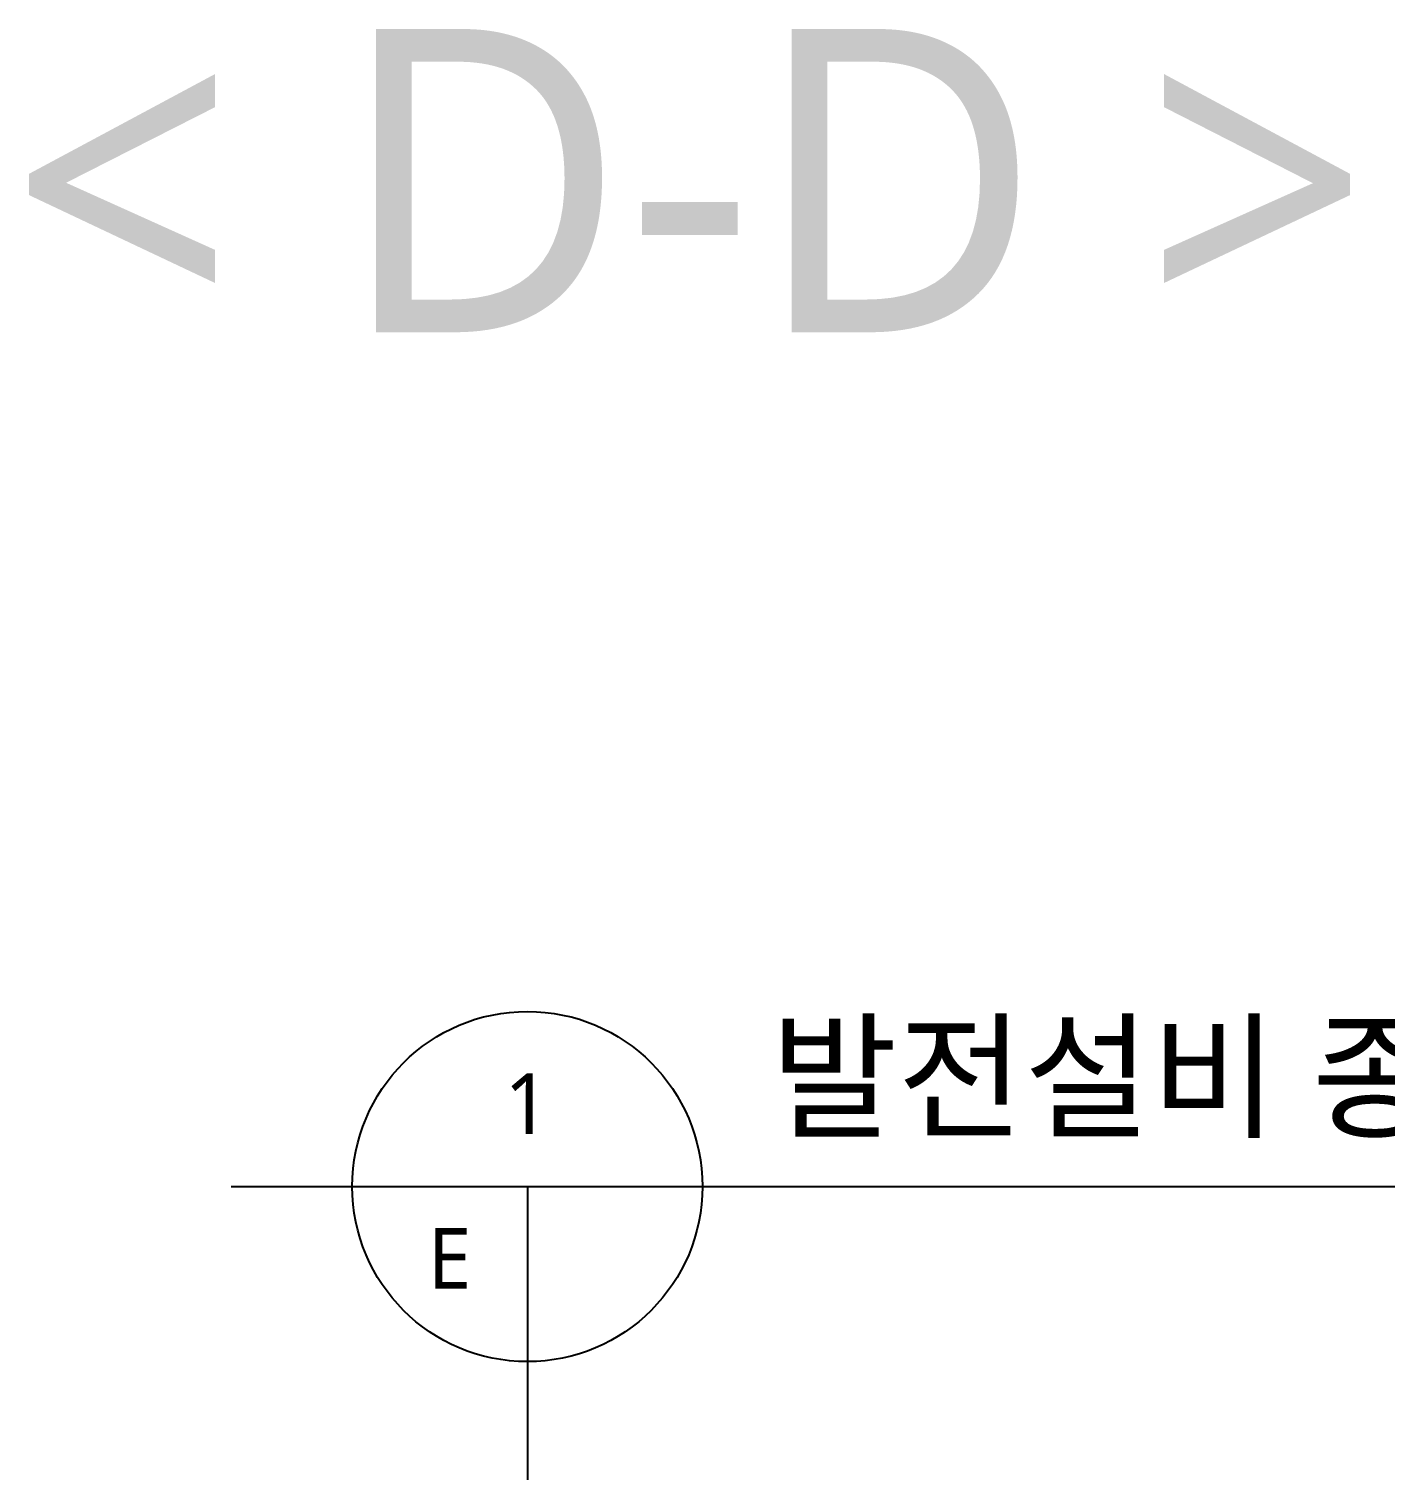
# Model space of a CAD drawing. Header units: millimetres. Extents: x 10297564 to 11610295, y -9287743 to -8409454.
# Drawn here: x 10861279 to 10866801, y -9281251 to -9275347 of the extents above; entities that cross this region are included whole.
import ezdxf
from ezdxf.enums import TextEntityAlignment as Align

# ---------------------------------------------------------------- set-up
doc = ezdxf.new("R2010")
doc.units = ezdxf.units.MM
doc.header["$LTSCALE"] = 100
doc.layers.add('D-TEXT2', color=7, linetype='Continuous')
doc.layers.add('표기', color=6, linetype='Continuous')
doc.styles.add('box1', font='malgun.ttf')
doc.styles.add('MG', font='malgun.ttf')

msp = doc.modelspace()

# ---------------------------------------------------------------- linework, layer by layer
at = {"layer": 'D-TEXT2', "color": 3}
for p, q in [((10862100.8, -9280057.3), (10869153.3, -9280057.3)), ((10863306.8, -9280057.3), (10863306.8, -9281251.4))]:
    msp.add_line(p, q, dxfattribs=at)
msp.add_circle((10863306.8, -9280057.3), 712.6, dxfattribs=at)

# ---------------------------------------------------------------- texts
at = {"layer": 'D-TEXT2', "color": 0, "style": 'MG'}
msp.add_text('발전설비 종단면도', height=411.13, dxfattribs=at).set_placement((10864296.7, -9279816))
for s, p in [('1', (10863305.7, -9279843.6)), ('E', (10862990.3, -9280472.8))]:
    msp.add_text(s, height=246.7, dxfattribs=at).set_placement(p, align=Align.CENTER)
at = {"layer": '표기', "style": 'box1'}
msp.add_text('< D-D >', height=1234.04, dxfattribs=at).set_placement((10861198.2, -9276580.7))

doc.saveas('drawing.dxf')
